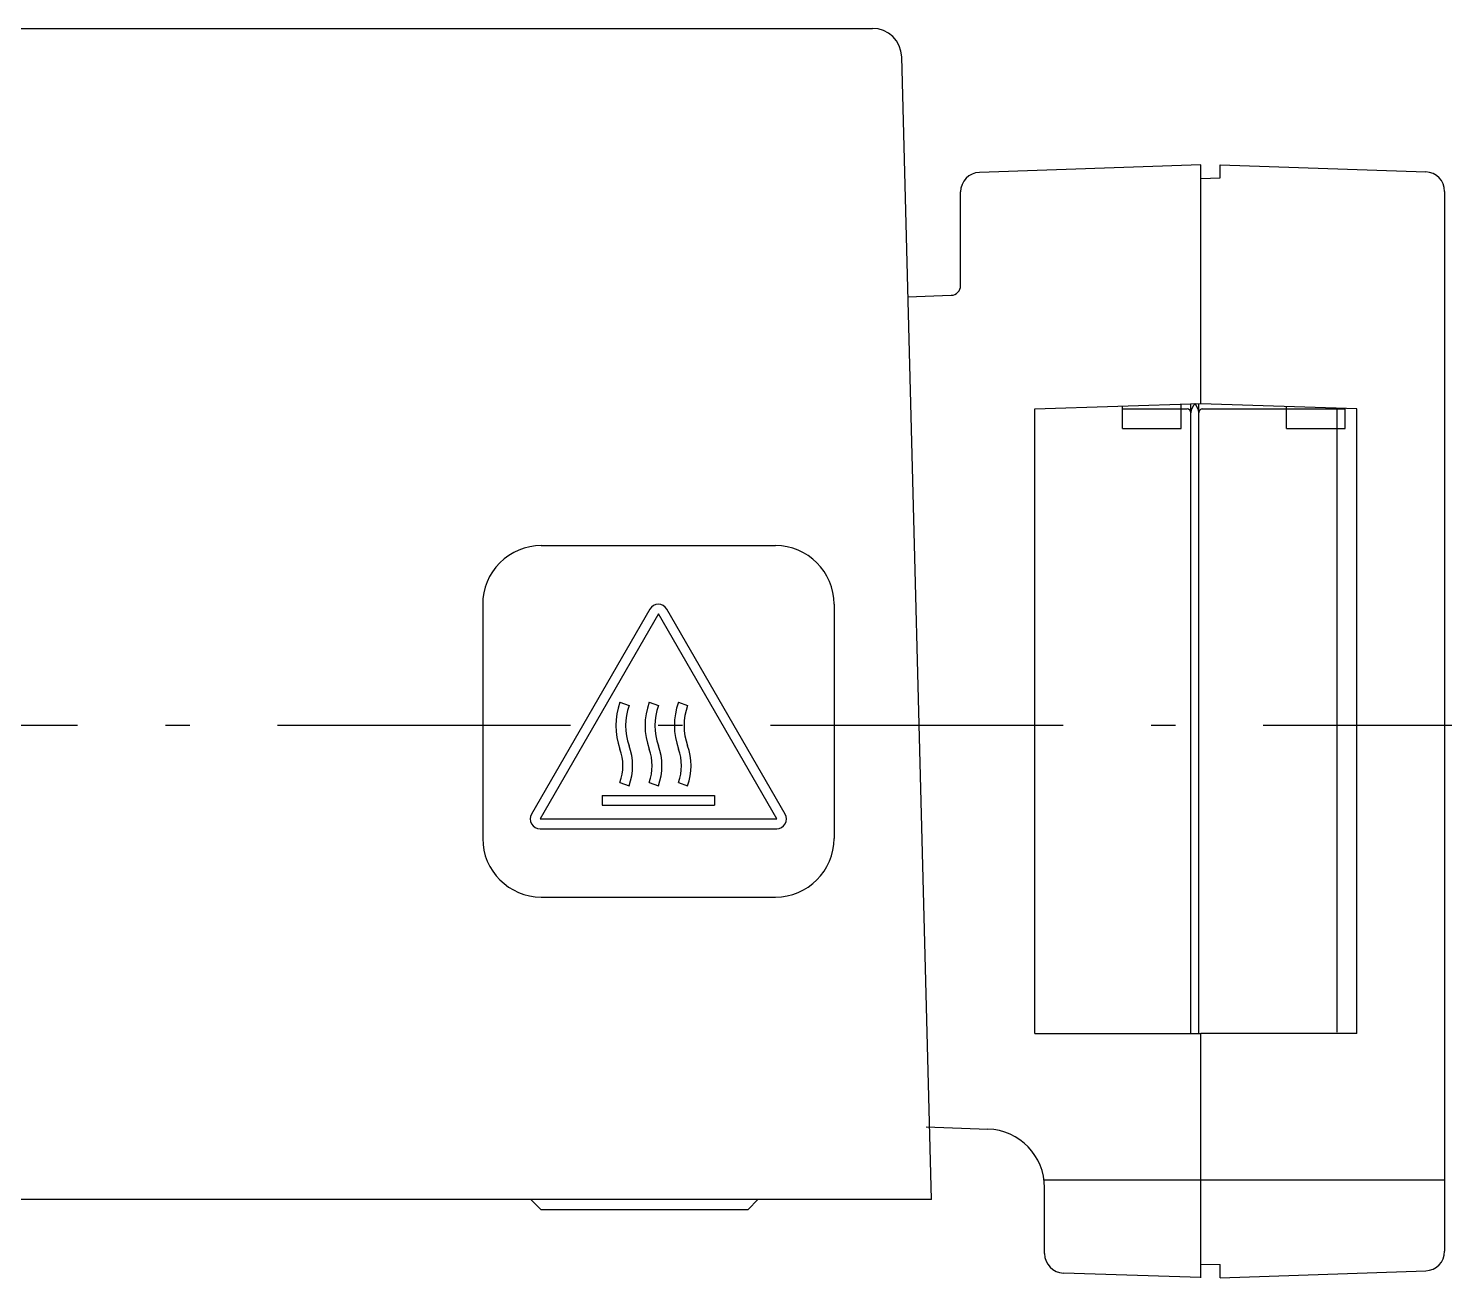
# Model space of a CAD drawing. Header units: millimetres. Extents: x -101 to 1189, y 101 to 982.
# Drawn here: x 1034.1 to 1106.7, y 288.6 to 352.6 of the extents above; entities that cross this region are included whole.
import ezdxf

# ---------------------------------------------------------------- set-up
doc = ezdxf.new("R2010")
doc.units = ezdxf.units.MM
doc.linetypes.add('DASHDOT', pattern=[50.5, 30, -9, 2.5, -9])
doc.layers.add('1', color=7, linetype='Continuous')
doc.layers.add('3', color=214, linetype='Continuous')

msp = doc.modelspace()

# ---------------------------------------------------------------- linework, layer by layer
at = {"layer": '1', "color": 7, "linetype": 'Continuous'}
for p, q in [((790.724, 352.591), (1077.373, 352.591)), ((1080.405, 292.591), (1078.872, 351.131)), ((1094.192, 345.591), (1082.858, 345.214)), ((1094.191, 333.594), (1094.191, 345.591)), ((1095.191, 344.925), (1095.191, 345.591)), ((1095.192, 345.591), (1105.725, 345.24)), ((1094.192, 344.891), (1095.192, 344.925)), ((1081.891, 339.415), (1081.891, 344.214)), ((1106.691, 344.241), (1106.691, 289.942)), ((1079.194, 338.841), (1081.408, 338.915)), ((1094.191, 333.375), (1094.191, 333.858)), ((1085.691, 333.091), (1094.191, 333.375)), ((1085.691, 301.091), (1085.691, 333.091)), ((1090.191, 332.091), (1090.191, 333.241)), ((1090.191, 333.091), (1093.491, 333.091)), ((1093.191, 332.091), (1093.191, 333.341)), ((1093.691, 301.091), (1093.691, 333.358)), ((1094.091, 301.091), (1094.091, 333.361)), ((1102.192, 333.091), (1094.192, 333.358)), ((1094.291, 333.091), (1101.591, 333.091)), ((1098.591, 332.091), (1098.591, 333.211)), ((1101.191, 301.163), (1101.191, 333.125)), ((1101.591, 332.091), (1101.591, 333.111)), ((1102.191, 301.091), (1102.191, 333.091)), ((1090.191, 332.091), (1093.191, 332.091)), ((1098.591, 332.091), (1101.591, 332.091)), ((1060.405, 326.091), (1072.405, 326.091)), ((1057.405, 323.091), (1057.405, 311.091)), ((1075.405, 323.091), (1075.405, 311.091)), ((1065.972, 322.842), (1059.91, 312.341)), ((1066.405, 322.591), (1060.343, 312.091)), ((1072.468, 312.091), (1066.405, 322.591)), ((1072.901, 312.341), (1066.838, 322.842)), ((1064.435, 318.067), (1064.905, 317.896)), ((1065.935, 318.067), (1066.405, 317.896)), ((1067.435, 318.067), (1067.905, 317.896)), ((1064.435, 313.962), (1064.905, 313.791)), ((1065.935, 313.962), (1066.405, 313.791)), ((1067.435, 313.962), (1067.905, 313.791)), ((1063.53, 313.291), (1063.53, 312.791)), ((1063.53, 313.291), (1069.28, 313.291)), ((1063.53, 312.791), (1069.28, 312.791)), ((1069.28, 313.291), (1069.28, 312.791)), ((1060.343, 312.091), (1072.467, 312.091)), ((1060.343, 311.591), (1072.468, 311.591)), ((1060.405, 308.091), (1072.405, 308.091)), ((1085.691, 301.091), (1094.191, 301.091)), ((1102.191, 301.091), (1094.191, 301.091)), ((1094.191, 289.291), (1094.191, 301.091)), ((1094.191, 288.591), (1094.191, 301.091)), ((1080.126, 296.31), (1083.291, 296.205)), ((1094.191, 293.591), (1086.191, 293.591)), ((1086.191, 289.825), (1086.191, 293.206)), ((1106.691, 293.591), (1094.191, 293.591)), ((1054.191, 292.591), (787.691, 292.591)), ((1080.405, 292.591), (1054.191, 292.591)), ((1059.879, 292.591), (1060.379, 292.091)), ((1071.504, 292.591), (1071.005, 292.091)), ((1060.378, 292.092), (1071.005, 292.092)), ((1094.191, 288.592), (1087.158, 288.826)), ((1094.192, 289.291), (1095.192, 289.258)), ((1095.191, 288.591), (1095.191, 289.258)), ((1095.191, 288.591), (1105.725, 288.943))]:
    msp.add_line(p, q, dxfattribs=at)
for centre, radius, start, end in [((1077.373, 351.091), 1.5, 1.49924, 90), ((1082.891, 344.214), 1, 91.90888, 180.00001), ((1105.691, 344.241), 1, 0, 88.09111), ((1081.391, 339.415), 0.5, 271.90886, 360), ((1093.491, 332.891), 0.2, 0, 89.99999), ((1094.291, 332.891), 0.6, 127.74995, 180.00001), ((1093.491, 332.891), 0.6, 0, 51.9254), ((1094.291, 332.891), 0.2, 90, 180.00001), ((1060.405, 323.091), 3, 89.99998, 180.00002), ((1072.405, 323.091), 3, 0, 89.99998), ((1066.405, 322.592), 0.5, 30.00011, 149.99986), ((1067.724, 316.87), 3.5, 159.99997, 200.02613), ((1067.724, 316.87), 3, 159.99997, 200.02613), ((1069.224, 316.87), 3.5, 159.99997, 200.02613), ((1069.224, 316.87), 3, 159.99997, 200.02613), ((1070.724, 316.87), 3.5, 159.99997, 200.02613), ((1070.724, 316.87), 3, 159.99997, 200.02613), ((1062.086, 314.817), 2.5, 339.99997, 19.99997), ((1062.086, 314.817), 3, 339.99997, 19.99997), ((1063.586, 314.817), 2.5, 339.99997, 19.99997), ((1063.586, 314.817), 3, 339.99997, 19.99997), ((1065.086, 314.817), 2.5, 339.99997, 19.99997), ((1065.086, 314.817), 3, 339.99997, 19.99997), ((1060.343, 312.091), 0.5, 150.00008, 269.99984), ((1072.468, 312.091), 0.5, 269.99991, 30.00005), ((1060.405, 311.091), 3, 180.00004, 270.00002), ((1072.405, 311.091), 3, 270.00002, 0), ((1083.191, 293.206), 3, 0, 88.09098), ((1087.191, 289.825), 1, 180.00001, 268.09112), ((1105.691, 289.942), 1, 271.90886, 360)]:
    msp.add_arc(centre, radius, start, end, dxfattribs=at)
at = {"layer": '3', "color": 214, "linetype": 'DASHDOT', "ltscale": 0.5}
msp.add_line((844.897, 316.891), (1189.491, 316.891), dxfattribs=at)

doc.saveas('drawing.dxf')
